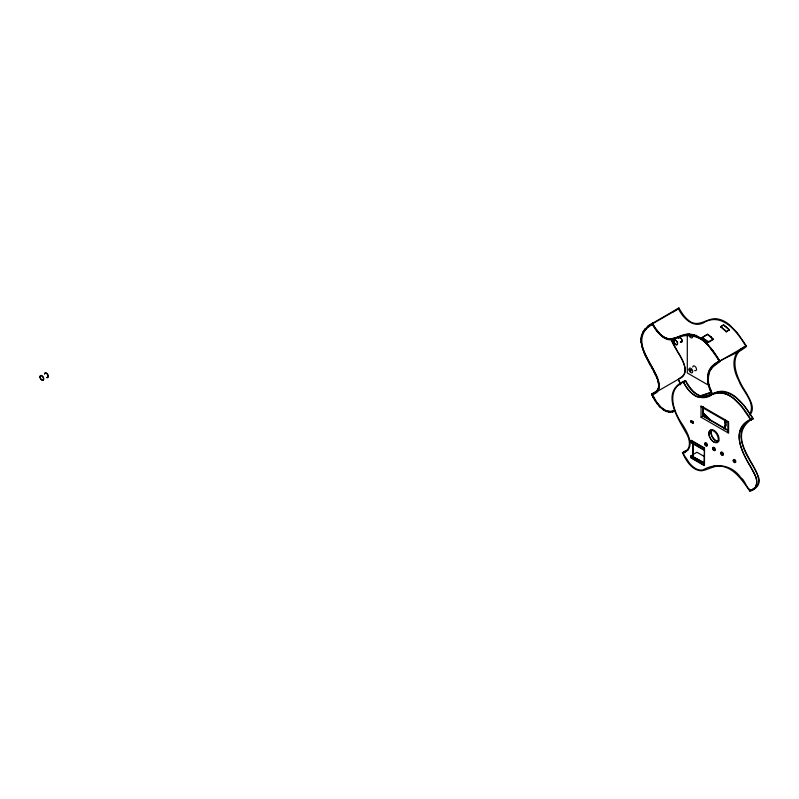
<?xml version="1.0" encoding="UTF-8"?>
<svg xmlns="http://www.w3.org/2000/svg" width="799" height="799" viewBox="0 0 799 799"><rect width="100%" height="100%" fill="white"/><g stroke="black" fill="none" stroke-linecap="round" stroke-linejoin="round"><path stroke-width="1.2" d="M720.099 361.468L712.418 367.131L710.161 370.257M746.556 346.177L737.327 332.784L729.307 324.624A29.134 16.819 60 0 0 719.02 319.27C709.302 316.034 700.383 327.26 691.075 322.127C685.612 318.881 681.976 313.398 678.91 307.975L648.239 325.772L642.895 331.815M750.91 420.084L741.682 406.691L733.652 398.531A29.134 16.819 60 0 0 723.375 393.178C713.687 389.942 704.718 401.148 695.46 396.054C689.996 392.788 686.331 387.325 683.265 381.892L685.572 380.554C688.908 386.366 692.873 392.459 699.145 395.385C708.224 398.641 716.353 388.813 725.682 391.85A29.134 16.819 60 0 1 735.969 397.193L743.989 405.363L753.217 418.726M725.842 425.567L725.931 424.059M658.566 386.886L658.686 385.368M641.008 338.666L641.567 335.041M708.783 373.503L708.264 380.853M708.184 377.158C710.691 358.841 735 356.763 746.436 346.367C726.241 354.956 737.038 378.926 745.847 392.039C749.232 398.531 756.084 408.169 749.812 415.021M725.582 426.806L725.842 425.458M658.296 388.144L658.566 386.776M725.182 427.904L725.582 426.696M658.296 388.044L657.337 390.232M641.567 335.151L645.083 328.609M724.663 428.863L725.182 427.795M657.877 389.153L656.708 391.081M724.194 428.564L725.502 424.858L724.973 419.785M683.325 452.853C696.888 448.049 686.701 430.981 681.647 423.28C672.988 410.576 665.447 388.044 685.562 381.163C690.156 390.971 701.222 401.747 712.448 394.057C730.456 385.328 744.978 405.263 752.848 418.466C729.267 426.676 741.412 452.634 750.79 466.736C753.707 472.409 758.331 478.911 756.114 485.592C755.544 487.04 754.476 488.269 753.157 489.088C747.075 492.823 745.667 480.099 740.873 477.782C732.293 464.878 715.894 462.411 702.95 469.952C696.698 471.13 691.584 466.027 688.209 461.413C687.19 458.516 680.139 452.753 685.842 451.515M723.524 428.713L725.102 424.918L724.623 419.845M749.812 414.112C756.064 402.237 742.081 390.981 738.676 380.264C733.003 370.346 730.506 354.596 742.431 347.994M646.141 329.098C635.155 341.952 647.709 358.541 653.952 370.546M656.708 390.971L655.26 392.409M651.714 393.847L651.594 394.356M673.108 311.92L678.91 307.975M679.779 384.499L681.357 383.081M748.773 421.473C730.306 437.403 751.959 459.475 758.161 476.174C761.577 483.145 756.373 489.537 749.732 491.025C742.441 480.599 733.941 467.275 719.989 466.057C713.327 465.697 707.714 470.032 701.292 470.831C691.674 470.241 686.021 460.554 682.456 452.634L684.763 451.295A33.908 19.576 60 0 0 686.83 450.526L688.368 449.607M679.899 384.938L680.688 384.269M747.574 421.712C734.291 432.269 743.999 450.756 750.73 462.092C754.925 469.043 764.773 484.024 753.008 488.928M656.009 391.69L653.722 393.328M748.493 421.023L751.649 419.076M675.395 310.611L676.373 309.992M648.239 325.882L652.463 323.355M685.572 380.554C659.365 390.701 677.682 417.947 686.501 433.697C689.777 439.12 691.654 448.629 684.523 451.864A33.908 19.576 60 0 1 682.456 452.634M683.415 382.341L684.453 381.742M674.835 410.646C665.497 414.851 657.807 405.383 653.902 398.062C648.618 392.888 658.606 393.567 658.656 388.374C660.553 367.33 623.18 340.034 652.443 323.855L678.511 308.804C683.115 318.611 694.171 329.388 705.397 321.707C723.415 312.968 737.936 332.903 745.797 346.117L719.729 361.168C705.547 366.092 705.597 383.46 712.149 394.336M701.961 337.528L707.614 334.262A31.86 18.397 60 0 1 711.46 337.308L713.287 339.505L707.614 342.781A34.317 19.815 60 0 0 703.909 339.435L701.961 337.528A33.258 19.206 60 0 1 707.614 342.332L707.614 342.781M726.281 331.855L729.297 329.637L726.281 331.855A34.227 19.755 60 0 0 722.666 328.599L720.608 326.631L723.634 324.883A33.109 19.116 60 0 1 729.297 329.657M701.961 337.957L707.634 334.252M720.608 327.071L723.634 324.883M707.614 342.312L713.287 339.046M652.344 395.785L651.654 393.997L657.996 390.331M652.134 394.396L678.201 379.345C696.588 371.984 672.978 348.833 671.33 339.385M690.975 420.823L693.242 421.692L692.863 423.22L690.975 422.132L690.975 420.823L693.242 421.692M690.975 422.132L693.242 423.001M701.033 417.228L728.608 433.148L728.608 421.812L701.033 405.882L701.033 417.228L703.34 415.889L728.019 430.142M708.873 433.248L710.8 432.139M704.788 443.615L705.757 443.055M750.79 420.274L753.097 418.936C724.963 430.042 746.755 458.456 755.075 475.415C758.251 480.868 757.092 490.107 749.732 491.025M692.154 455.011L696.948 452.244L704.109 456.379M692.723 456.788L704.438 463.11L692.723 456.788L693.103 443.475L693.103 456.569M712.748 448.209L713.357 447.859M743.479 347.345L745.797 346.117M654.491 392.808L653.722 393.228A33.908 19.576 60 0 1 651.654 393.997M677.412 309.383L678.511 308.804M652.184 323.176L652.733 323.535M700.993 396.044L710.231 392.768M712.838 466.646L714.406 466.077M715.285 353.977L706.735 343.44L702.85 339.895A29.134 16.819 60 0 0 692.573 334.651C683.295 331.435 675.105 341.373 666.036 338.077M681.497 335.52C674.935 338.886 666.086 341.143 660.713 334.471M674.815 410.197L671.989 411.066A30.042 17.348 60 0 1 670.331 411.315L665.747 410.466L661.083 407.27L656.488 401.797L652.633 394.906L656.828 392.469L659.045 388.723L659.305 383.74L657.557 377.717A28.544 16.479 60 0 0 656.398 375.19L654.171 370.946M699.864 395.954L711.599 392.109M672.488 412.014L674.546 411.315M684.024 334.791L689.547 334.242M672.488 411.904L668.653 412.214L663.5 409.987M668.653 412.104L670.491 412.194M719.729 361.168C711.869 347.955 697.337 328.019 679.33 336.759C668.104 344.439 657.048 333.662 652.443 323.855M665.148 410.956L666.865 411.675M709.862 336.379L711.46 337.298L709.852 336.389A34.617 19.985 60 0 1 713.277 339.515M702.411 338.057L708.893 341.792M708.893 385.428L687.3 372.963L687.3 334.312M701.033 406.761L727.859 422.242L727.859 432.718M728.428 430.811L702.96 416.109L702.96 407.041M704.488 463.24L691.195 455.56L691.195 457.617L704.488 465.298L704.488 447.949L691.195 440.279L691.195 442.326L704.488 450.007L704.059 463.33M664.628 337.398L661.962 335.57M723.634 325.323L725.692 326.861A34.227 19.755 60 0 1 729.297 330.107M707.634 334.691L709.732 336.269M663.5 410.097L659.025 405.982M702.78 412.324L711.07 420.604M702.73 412.624L710.211 419.964M706.735 343.54L702.85 339.994A29.134 16.819 60 0 0 692.573 334.541M658.386 332.014L660.713 334.571M660.433 407.57L656.528 402.826M710.041 420.254L702.96 413.303L709.232 419.505M659.515 333.383L656.319 329.378M710.88 348.054L719.979 360.988M657.317 330.816L655.39 328.049M657.727 404.534L655.44 401.228M654.531 326.751L655.39 328.159M718.181 359.39L719.17 360.948L711.39 366.741L709.033 370.337L707.694 374.511L707.934 383.26L711.719 394.267M750.91 419.585C743.08 407.061 729.916 387.595 712.299 394.516C700.763 402.916 688.418 393.158 683.624 382.272M654.471 399.67L655.44 401.338M653.762 325.503L654.531 326.861M653.063 324.324L653.762 325.612M680.578 384.089L678.201 379.345M652.913 396.853L654.471 399.78M678.531 353.358L671.24 339.535M652.194 368.659L644.433 353.697M652.463 323.245L653.063 324.434M678.641 353.288C682.755 359.91 689.917 372.733 680.169 377.957A33.908 19.576 60 0 1 678.721 378.536M652.194 368.549L655.699 375.17M650.196 365.113L644.433 353.797L641.777 345.997M680.069 382.931L678.371 379.435M653.622 398.311L652.344 395.675M654.061 371.915L657.028 378.047M712.478 394.356L710.071 388.424M711.579 392.419L708.923 384.549M684.763 451.295L685.033 452.014M651.654 394.097L651.924 394.816M657.028 377.947L657.807 380.184M642.925 349.942L641.108 342.232M657.807 380.084L658.326 382.132M708.264 380.753L708.923 384.659M725.562 420.773L725.852 422.611M658.326 382.022L658.606 383.89M725.852 422.501L725.931 424.169M658.606 383.78L658.686 385.468M641.008 338.566L641.108 342.332M703.34 406.591L703.34 415.889M692.863 421.912L692.863 423.22M691.355 420.604L691.355 421.912M720.608 326.611A33.109 19.116 60 0 1 726.271 331.395M718.161 359.41A69.054 39.87 60 0 0 711.23 349.562C703.07 335.64 686.181 331.655 672.638 339.755A31.101 17.958 60 0 1 671.08 339.984L666.985 339.425L662.631 337.078L657.407 331.945L652.433 324.564L651.225 325.223A66.537 38.412 60 0 0 646.121 329.068M44.504 373.902A2.667 1.538 60 0 1 46.512 373.193A2.667 1.538 60 0 1 48.26 376.379A2.667 1.538 60 0 1 46.512 377.547M44.704 373.902A2.417 1.398 60 0 1 46.492 373.393A2.417 1.398 60 0 1 48.08 376.129A2.417 1.398 60 0 1 46.732 377.428M678.411 338.307A2.667 1.538 60 0 1 680.478 337.807A2.667 1.538 60 0 1 682.146 340.983A2.667 1.538 60 0 1 680.388 342.092M678.621 338.337A2.417 1.398 60 0 1 680.538 338.057A2.417 1.398 60 0 1 681.966 340.923A2.417 1.398 60 0 1 680.378 341.882M692.783 367.051A2.637 1.518 60 0 1 694.711 366.162A2.637 1.518 60 0 1 696.498 369.358A2.637 1.518 60 0 1 694.691 370.456M691.924 334.451A2.637 1.518 60 0 1 691.624 337.957A2.637 1.518 60 0 1 688.978 334.332M696.299 335.26A2.637 1.518 60 0 1 694.661 335.56M717.782 441.637A7.211 4.165 60 0 1 712.299 437.163A7.211 4.165 60 0 1 711.16 430.172M718.88 441.028A6.682 3.855 60 0 1 712.928 437.592A6.682 3.855 60 0 1 711.709 430.152M690.226 335.161C691.315 338.077 691.534 333.702 690.226 335.161M690.256 370.057C691.245 372.903 691.664 368.818 690.266 369.997M704.119 448.169L690.815 440.489L690.815 442.546L704.119 450.227L704.119 448.169M704.119 463.46L690.815 455.78L690.815 457.837L704.119 465.517L704.119 463.46M39.98 377.248A2.667 1.538 60 0 0 43.076 380.274A2.667 1.538 60 0 0 42.457 376.199A2.667 1.538 60 0 0 39.98 377.248M40.16 377.308A2.417 1.398 60 0 0 42.956 380.044A2.417 1.398 60 0 0 42.397 376.369A2.417 1.398 60 0 0 40.16 377.308M673.867 341.802A2.667 1.538 60 0 0 676.963 344.818A2.667 1.538 60 0 0 676.344 340.754A2.667 1.538 60 0 0 673.867 341.802M674.046 341.862A2.417 1.398 60 0 0 676.843 344.599A2.417 1.398 60 0 0 676.284 340.913A2.417 1.398 60 0 0 674.046 341.862M689.048 369.877A2.637 1.518 60 0 0 692.124 372.763A2.637 1.518 60 0 0 691.415 368.719A2.637 1.518 60 0 0 689.048 369.877M704.808 443.864A1.868 1.079 60 0 0 706.945 446.042A1.868 1.079 60 0 0 706.586 443.225A1.868 1.079 60 0 0 704.808 443.864M712.768 448.459A1.868 1.079 60 0 0 714.905 450.636A1.868 1.079 60 0 0 714.546 447.82A1.868 1.079 60 0 0 712.768 448.459M720.858 453.133A1.868 1.079 60 0 0 723.005 455.31A1.868 1.079 60 0 0 722.636 452.494A1.868 1.079 60 0 0 720.858 453.133M708.933 434.217A7.211 4.165 60 0 0 717.182 442.626A7.211 4.165 60 0 0 715.794 431.75A7.211 4.165 60 0 0 708.933 434.217M708.933 434.586A6.682 3.855 60 0 0 716.573 442.366A6.682 3.855 60 0 0 715.285 432.299A6.682 3.855 60 0 0 708.933 434.586M704.798 444.224A1.338 0.769 60 0 0 706.326 445.782A1.338 0.769 60 0 0 706.066 443.765A1.338 0.769 60 0 0 704.798 444.224M712.758 448.828A1.338 0.769 60 0 0 714.286 450.376A1.338 0.769 60 0 0 714.036 448.369A1.338 0.769 60 0 0 712.758 448.828M720.858 453.492A1.338 0.769 60 0 0 722.386 455.05A1.338 0.769 60 0 0 722.126 453.043A1.338 0.769 60 0 0 720.858 453.492M733.562 460.514A1.598 0.929 60 0 0 735.4 462.381A1.598 0.929 60 0 0 735.09 459.964A1.598 0.929 60 0 0 733.562 460.514M733.182 460.723A1.598 0.929 60 0 0 735.02 462.601A1.598 0.929 60 0 0 734.71 460.174A1.598 0.929 60 0 0 733.182 460.723"/></g></svg>
